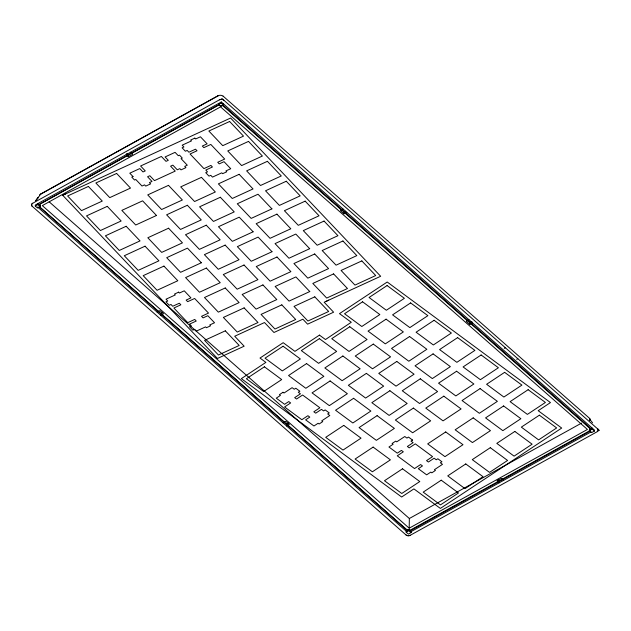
<?xml version="1.0" encoding="UTF-8"?>
<svg xmlns="http://www.w3.org/2000/svg" width="631" height="631" viewBox="0 0 631 631"><rect width="100%" height="100%" fill="white"/><g stroke="black" fill="none" stroke-linecap="round" stroke-linejoin="round"><path stroke-width="0.95" d="M40.305 206.463L38.073 204.499L38.089 203.482L40.321 205.446L40.305 206.463L37.529 208.009L35.289 206.045L35.304 205.028L221.315 101.977L594.434 430.042L594.418 431.068L591.633 432.606L589.401 430.642L589.417 429.624L592.201 428.078L592.186 429.096L594.418 431.068M130.538 152.268L132.77 154.232L128.322 156.693L128.345 154.91L126.673 153.443M157.908 311.012L160.771 313.528L160.739 315.311L163.524 313.773L159.951 310.626L157.166 312.171M223.548 103.941L223.532 104.959L220.755 106.497L218.515 104.533L218.531 103.516M220.755 106.497L220.771 105.48M223.532 104.959L221.3 102.995L221.315 101.977M283.737 421.65L286.592 424.166L286.569 425.949L289.353 424.403L285.772 421.263L282.996 422.802M346.75 212.261L343.966 213.806L343.998 212.024L341.134 209.508M406.175 532.146L406.19 531.128L408.975 529.59L411.207 531.554L411.191 532.572L408.407 534.11L406.175 532.146L408.959 530.608L408.975 529.59M409.196 528.186L42.332 205.619L220.55 106.884L587.414 429.451L409.196 528.186L409.345 518.501L49.139 201.786M472.58 322.898L469.795 324.437L469.819 322.654L466.964 320.138M498.119 480.033L499.231 481.019L499.208 482.802L496.976 480.838L501.424 478.369L503.656 480.333M37.268 198.812L38.412 197.211L35.636 200.816L38.72 196.714M590.237 431.005L411.199 530.261A3.502 2.453 0.9 0 1 410.458 530.529L409.369 530.679A3.754 2.627 0.9 0 1 408.525 530.632L406.411 529.725L39.106 206.66M223.674 100.053A3.108 2.177 0.9 0 0 219.525 99.769L32.67 203.285A2.808 1.964 0.9 0 0 32.418 203.442M217.924 95.849L40.936 193.954L218.16 95.731M35.289 206.045L38.073 204.499M218.515 104.533L221.3 102.995M128.345 154.91L132.06 152.86M127.202 155.715L40.802 203.584A3.825 2.682 0.9 0 0 39.579 204.791M131.65 153.246L217.782 105.535A3.825 2.682 0.9 0 1 219.217 105.046M39.39 205.958L40.321 205.446M343.177 209.121L340.393 210.659L343.966 213.806M160.771 313.528L162.159 312.755M343.998 212.024L345.386 211.251M468.999 319.759L466.222 321.297L469.795 324.437M286.592 424.166L288.683 423.007M469.819 322.654L471.909 321.502M504.264 348.367L505.376 347.752M516.71 359.315L517.822 358.7M409.345 518.501L581.537 423.109M589.401 430.642L592.186 429.096M497.867 481.627L411.459 529.488A3.825 2.682 0.9 0 1 409.495 530.048M502.315 479.158L588.439 431.446A3.825 2.682 0.9 0 0 589.031 427.684L470.907 323.821M499.231 481.019L502.939 478.961M410.15 532.138L590.987 431.951M32.709 203.261A3.1 2.169 0.9 0 0 32.228 206.305L405.938 534.891A3.1 2.169 0.9 0 0 410.292 535.262L597.036 431.809A3.1 2.169 0.9 0 0 597.51 428.757L597.628 428.867A3.068 2.145 0.9 0 1 597.305 431.612M410.213 535.301L410.245 535.285A3.194 2.232 0.9 0 1 409.101 535.672A3.06 2.145 0.9 0 1 406.088 535.001M62.682 195.255L230.599 118.029L380.659 276.268L324.168 302.241L333.618 312.203L307.589 324.168L302.872 319.191L273.957 332.49L264.515 322.536L234.708 336.236L244.15 346.198L217.466 358.471L62.682 195.255L65.648 193.891M325.73 301.531L328.696 300.167M219.288 104.541L39.075 204.57A3.62 2.532 0.9 0 0 38.822 205.122M222.948 105.054L590.19 427.913L590.979 429.553M223.114 96.141L589.18 417.998A3.825 2.682 0.9 0 1 589.764 420.648A3.936 2.753 0.9 0 0 589.614 418.369M221.86 98.468L599.45 430.468M341.505 210.044L223.161 105.992A3.825 2.682 0.9 0 0 221.71 105.203M345.078 213.191L467.334 320.682M126.09 154.729L128.322 156.693M408.959 530.608L411.191 532.572M158.555 311.399L40.21 207.347A3.825 2.682 0.9 0 1 39.438 206.179M162.128 314.546L284.384 422.036M287.957 425.176L406.08 529.038A3.825 2.682 0.9 0 0 408.241 529.993M37.529 206.976L406.948 531.791M32.22 206.298L32.118 206.195A3.068 2.153 0.9 0 1 32.441 203.458M590.253 419.97L592.58 422.825M219.446 99.808A3.1 2.169 0.9 0 1 223.8 100.179M217.963 95.833A3.802 2.666 0.9 0 1 223.287 96.298M39.556 195.918A3.825 2.682 0.9 0 1 40.826 193.993L40.912 193.962A3.825 2.682 0.9 0 0 39.524 195.981M319.452 335.116L294.937 351.364L283.185 342.688L260.004 358.045L265.88 362.383L241.342 378.639L401.655 497.015L413.912 488.891L440.367 508.42L561.693 428.055L538.188 410.702L550.461 402.578L387.229 282.018L339.486 313.631L351.278 322.26L325.478 339.525L319.452 335.116M412.54 440.067L410.994 441.093L413.124 442.662L407.366 446.48L409.243 447.868L415.301 443.861L432.574 456.615L426.524 460.63L428.402 462.018L434.16 458.201L436.289 459.778L437.835 458.753L441.905 461.758L440.359 462.783L442.489 464.353L434.412 469.701L435.429 470.45L431.825 472.84L430.807 472.091L426.651 474.843L418.314 468.691L422.478 465.938L420.593 464.55L414.543 468.557L397.262 455.803L403.319 451.796L401.434 450.408L397.278 453.161L388.948 447.008L393.105 444.256L392.088 443.498L395.7 441.108L396.718 441.866L404.794 436.518L406.924 438.088L408.462 437.062L412.54 440.067M283.082 346.214L265.044 358.163L282.317 370.918L300.356 358.976L283.082 346.214M264.421 366.808L246.382 378.758L263.663 391.512L281.694 379.57L264.421 366.808M362.565 301.799L344.534 313.749L361.808 326.503L379.838 314.561L362.565 301.799M387.103 285.551L369.072 297.493L386.346 310.255L404.376 298.313L387.103 285.551M319.365 338.65L301.334 350.591L318.608 363.346L336.638 351.404L319.365 338.65M349.779 326.732L331.748 338.673L349.022 351.435L367.061 339.494L349.779 326.732M306.579 363.574L288.548 375.524L305.83 388.278L323.861 376.336L306.579 363.574M386.077 319.16L368.039 331.101L385.312 343.863L403.343 331.922L386.077 319.16M410.607 302.912L392.577 314.853L409.85 327.607L427.881 315.666L410.607 302.912M283.011 392.269L279.407 394.659L280.424 395.408L276.268 398.169L284.597 404.321L288.753 401.561L290.639 402.949L284.581 406.963L301.855 419.718L307.912 415.703L309.789 417.099L305.633 419.852L313.962 426.004L318.119 423.251L319.136 424L322.741 421.611L321.731 420.861L329.8 415.513L327.678 413.936L329.224 412.919L325.146 409.905L323.6 410.931L321.479 409.361L315.713 413.171L313.836 411.783L319.885 407.776L302.612 395.014L296.562 399.029L294.677 397.64L300.435 393.823L298.305 392.253L299.859 391.228L295.781 388.223L294.235 389.248L292.106 387.671L284.029 393.018L283.011 392.269M342.878 356.002L324.847 367.952L342.12 380.706L360.151 368.764L342.878 356.002M373.292 344.092L355.253 356.034L372.535 368.796L390.565 356.846L373.292 344.092M330.092 380.935L312.061 392.876L329.335 405.638L347.365 393.689L330.092 380.935M409.582 336.52L391.543 348.462L408.817 361.224L426.856 349.274L409.582 336.52M434.12 320.272L416.081 332.214L433.355 344.968L451.394 333.026L434.12 320.272M366.382 373.363L348.344 385.304L365.617 398.066L383.656 386.125L366.382 373.363M396.796 361.453L378.758 373.394L396.031 386.148L414.07 374.207L396.796 361.453M353.597 398.295L335.566 410.237L352.839 422.991L370.87 411.049L353.597 398.295M433.087 353.881L415.048 365.822L432.33 378.576L450.36 366.635L433.087 353.881M457.625 337.624L439.586 349.574L456.86 362.328L474.898 350.386L457.625 337.624M389.887 390.723L371.856 402.665L389.13 415.419L407.161 403.477L389.887 390.723M343.753 425.397L325.714 437.338L342.988 450.092L361.027 438.151L343.753 425.397M420.301 378.805L402.27 390.755L419.544 403.509L437.575 391.567L420.301 378.805M377.101 415.655L359.071 427.597L376.344 440.351L394.375 428.41L377.101 415.655M456.592 371.233L438.561 383.183L455.834 395.937L473.865 383.995L456.592 371.233M481.13 354.985L463.091 366.926L480.372 379.688L498.403 367.747L481.13 354.985M413.392 408.076L395.361 420.025L412.635 432.779L430.665 420.838L413.392 408.076M443.806 396.165L425.775 408.115L443.049 420.869L461.08 408.927L443.806 396.165M373.134 447.095L355.103 459.037L372.377 471.791L390.408 459.849L373.134 447.095M480.096 388.593L462.066 400.543L479.339 413.297L497.37 401.355L480.096 388.593M504.634 372.345L486.604 384.287L503.877 397.041L521.908 385.099L504.634 372.345M445.715 431.943L427.676 443.893L444.958 456.647L462.988 444.705L445.715 431.943M473.187 417.864L455.156 429.806L472.43 442.568L490.461 430.626L473.187 417.864M402.515 468.794L384.484 480.735L401.758 493.489L419.789 481.548L402.515 468.794M503.601 405.954L485.57 417.896L502.844 430.657L520.875 418.708L503.601 405.954M528.139 389.698L510.108 401.647L527.382 414.401L545.413 402.46L528.139 389.698M441.227 480.191L423.196 492.133L440.47 504.895L458.5 492.953L441.227 480.191M465.765 463.943L447.734 475.884L465.008 488.639L483.038 476.697L465.765 463.943M490.303 447.687L472.272 459.636L489.546 472.39L507.576 460.449L490.303 447.687M514.841 431.438L496.802 443.38L514.084 456.142L532.114 444.192L514.841 431.438M539.371 415.19L521.34 427.132L538.614 439.886L556.652 427.944L539.371 415.19M132.999 176.554L131.776 177.114L134.553 180.04L135.775 179.48L141.991 186.035L144.546 184.859L145.737 186.113L150.628 183.866L149.437 182.611L152 181.436L147.567 176.759L149.823 175.718L154.485 180.632L175.244 171.088L170.583 166.174L172.847 165.133L177.279 169.802L179.835 168.627L181.026 169.881L185.916 167.633L184.725 166.379L187.289 165.204L181.065 158.649L182.296 158.081L179.519 155.155L178.297 155.723L175.087 152.347L165.085 156.945L168.288 160.321L166.024 161.362L161.362 156.449L140.603 166L145.264 170.914L143.008 171.947L139.798 168.572L129.789 173.178L132.999 176.554M88.387 186.437L67.627 195.981L81.509 210.62L102.269 201.076L88.387 186.437M116.632 173.446L95.873 182.99L109.755 197.629L130.514 188.085L116.632 173.446M229.621 121.483L208.861 131.027L222.743 145.666L243.503 136.122L229.621 121.483M194.821 138.126L190.672 140.035L191.493 140.894L182.193 145.169L183.905 146.976L182.122 147.796L185.396 151.243L187.178 150.423L188.89 152.229L195.515 149.184L197.03 150.777L190.057 153.98L203.939 168.619L210.912 165.409L212.418 167.002L205.793 170.054L207.496 171.861L205.722 172.673L208.995 176.128L210.778 175.308L212.481 177.114L221.781 172.831L222.601 173.699L226.75 171.79L225.93 170.922L230.725 168.722L224.029 161.67L219.241 163.871L217.727 162.277L224.699 159.067L210.809 144.436L203.845 147.638L202.33 146.045L207.126 143.836L200.429 136.785L195.642 138.986L194.821 138.126M107.278 206.353L86.518 215.897L100.4 230.536L121.152 220.992L107.278 206.353M248.504 141.399L227.752 150.951L241.634 165.582L262.386 156.038L248.504 141.399M126.161 226.269L105.409 235.82L119.283 250.452L140.043 240.908L126.161 226.269M239.149 174.306L218.389 183.858L232.271 198.489L253.031 188.945L239.149 174.306M267.394 161.315L246.634 170.867L260.516 185.498L281.276 175.954L267.394 161.315M156.488 215.471L135.728 225.015L121.846 210.375L142.606 200.832L156.488 215.471M168.572 228.217L147.82 237.761L161.694 252.4L182.454 242.856L168.572 228.217M145.051 246.185L124.291 255.736L138.173 270.368L158.933 260.824L145.051 246.185M271.914 208.861L251.162 218.405L237.28 203.774L258.032 194.222L271.914 208.861M276.922 214.138L256.162 223.69L270.044 238.329L290.804 228.777L276.922 214.138M253.118 231.806L232.358 241.357L218.476 226.718L239.236 217.174L253.118 231.806M225.157 245.104L204.397 254.648L218.271 269.287L239.031 259.735L225.157 245.104M201.344 262.772L180.584 272.316L166.702 257.685L187.462 248.133L201.344 262.772M206.353 268.049L185.593 277.601L199.475 292.232L220.235 282.688L206.353 268.049M324.058 221.063L303.298 230.615L317.18 245.246L337.94 235.702L324.058 221.063M178.636 292.161L174.487 294.07L175.308 294.929L166.008 299.204L167.72 301.011L165.937 301.823L169.211 305.278L170.993 304.457L172.705 306.264L179.33 303.219L180.845 304.805L173.88 308.015L187.754 322.654L194.727 319.444L196.233 321.037L189.608 324.089L191.319 325.896L189.537 326.708L192.81 330.163L194.593 329.343L196.296 331.149L205.596 326.874L206.416 327.734L210.565 325.825L209.752 324.957L214.54 322.756L207.844 315.697L203.056 317.906L201.541 316.305L208.514 313.102L194.632 298.463L187.659 301.673L186.153 300.08L190.941 297.879L184.244 290.82L179.456 293.021L178.636 292.161M272 251.722L251.241 261.273L237.359 246.634L258.118 237.09L272 251.722M244.039 265.02L223.279 274.564L237.161 289.203L257.921 279.651L244.039 265.02M277.009 257.006L256.249 266.55L270.131 281.189L290.891 271.645L277.009 257.006M309.695 248.693L288.935 258.245L275.053 243.605L295.813 234.062L309.695 248.693M342.941 240.987L322.189 250.531L336.063 265.17L356.823 255.618L342.941 240.987M262.93 284.936L242.17 294.48L256.052 309.119L276.812 299.575L262.93 284.936M361.831 260.903L341.079 270.447L354.953 285.086L375.713 275.542L361.831 260.903M309.774 291.561L289.022 301.105L275.14 286.474L295.9 276.922L309.774 291.561M225.322 330.833L204.57 340.377L218.444 355.016L239.204 345.465L225.322 330.833M281.812 304.852L261.06 314.396L274.942 329.035L295.694 319.491L281.812 304.852M314.782 296.838L294.03 306.39L307.904 321.021L328.664 311.477L314.782 296.838M168.485 185.348L147.733 194.9L161.615 209.531L182.367 199.988L168.485 185.348M201.455 177.343L180.703 186.886L194.585 201.526L215.337 191.974L201.455 177.343M187.375 205.264L166.616 214.816L180.498 229.447L201.257 219.904L187.375 205.264M220.345 197.258L199.585 206.802L213.467 221.442L234.227 211.898L220.345 197.258M286.285 181.231L265.525 190.783L279.399 205.414L300.167 195.87L286.285 181.231M206.266 225.18L185.506 234.732L199.388 249.363L220.148 239.819L206.266 225.18M163.942 266.101L143.182 275.652L157.064 290.284L177.824 280.74L163.942 266.101M305.167 201.147L284.407 210.699L298.289 225.33L319.049 215.786L305.167 201.147M225.235 287.965L204.483 297.509L218.358 312.148L239.117 302.604L225.235 287.965M314.695 253.977L293.936 263.521L307.818 278.161L328.577 268.609L314.695 253.977M244.126 307.881L223.366 317.432L237.248 332.064L258.008 322.52L244.126 307.881M333.586 273.893L312.826 283.437L326.708 298.077L347.468 288.525L333.586 273.893"/></g></svg>
